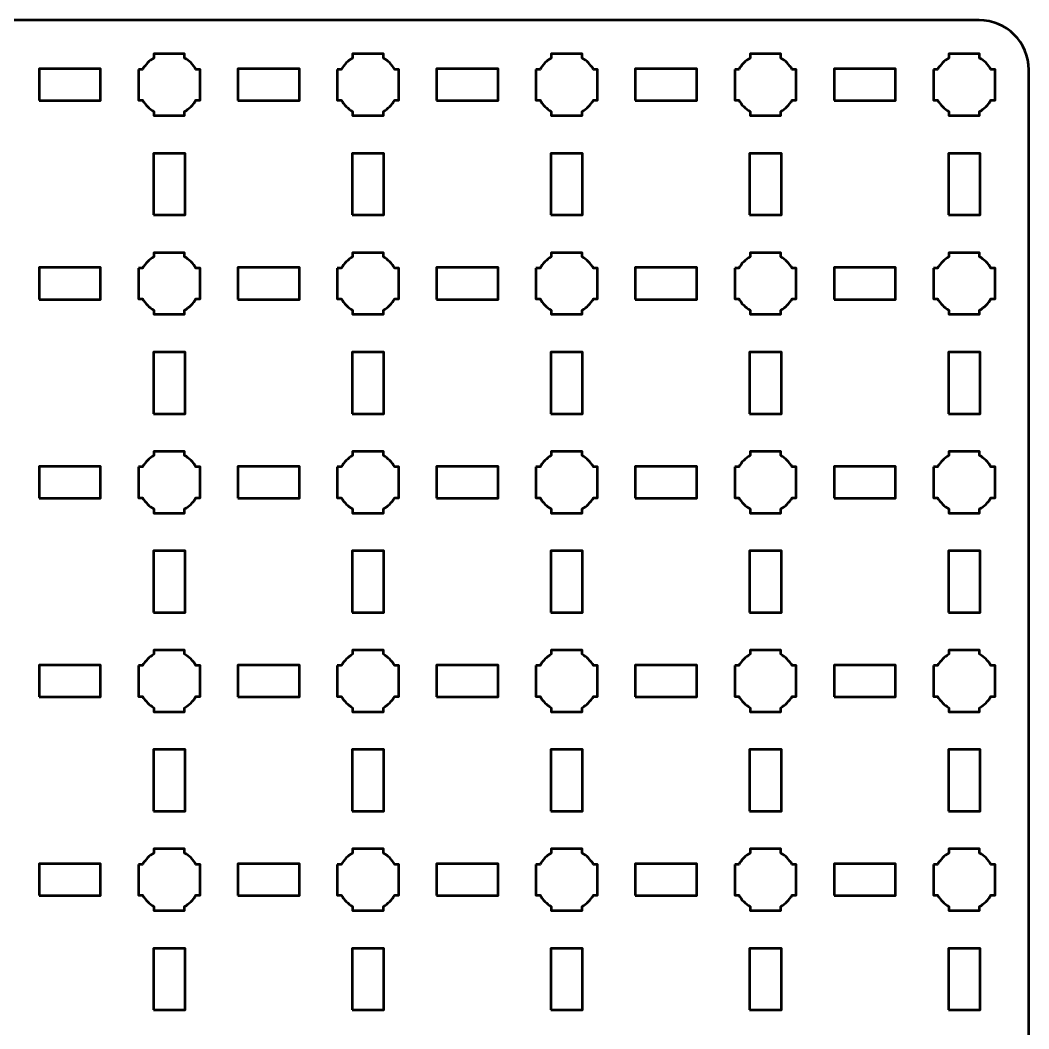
# Model space of a CAD drawing. Header units: centimetres. Extents: x -30.1 to 9.2, y -24.5 to -5.2.
# Drawn here: x -1 to 9.15, y -15.35 to -5.2 of the extents above; entities that cross this region are included whole.
import ezdxf

# ---------------------------------------------------------------- set-up
doc = ezdxf.new("R2010")
doc.units = ezdxf.units.CM
doc.header["$MEASUREMENT"] = 0
doc.layers.add('Layer 1', color=7, linetype='Continuous')

msp = doc.modelspace()

# ---------------------------------------------------------------- linework, layer by layer
at = {"layer": 'Layer 1', "color": 250, "lineweight": 53}
for points in [[(-0.81, -6.01), (-0.19, -6.01), (-0.19, -5.69), (-0.81, -5.69), (-0.81, -6.01)], [(1.19, -6.01), (1.81, -6.01), (1.81, -5.69), (1.19, -5.69), (1.19, -6.01)], [(3.19, -6.01), (3.81, -6.01), (3.81, -5.69), (3.19, -5.69), (3.19, -6.01)], [(5.19, -6.01), (5.81, -6.01), (5.81, -5.69), (5.19, -5.69), (5.19, -6.01)], [(7.19, -6.01), (7.81, -6.01), (7.81, -5.69), (7.19, -5.69), (7.19, -6.01)], [(0.34, -7.16), (0.66, -7.16), (0.66, -6.54), (0.34, -6.54), (0.34, -7.16)], [(2.34, -7.16), (2.66, -7.16), (2.66, -6.54), (2.34, -6.54), (2.34, -7.16)], [(4.34, -7.16), (4.66, -7.16), (4.66, -6.54), (4.34, -6.54), (4.34, -7.16)], [(6.34, -7.16), (6.66, -7.16), (6.66, -6.54), (6.34, -6.54), (6.34, -7.16)], [(8.34, -7.16), (8.66, -7.16), (8.66, -6.54), (8.34, -6.54), (8.34, -7.16)], [(-0.81, -8.01), (-0.19, -8.01), (-0.19, -7.69), (-0.81, -7.69), (-0.81, -8.01)], [(1.19, -8.01), (1.81, -8.01), (1.81, -7.69), (1.19, -7.69), (1.19, -8.01)], [(3.19, -8.01), (3.81, -8.01), (3.81, -7.69), (3.19, -7.69), (3.19, -8.01)], [(5.19, -8.01), (5.81, -8.01), (5.81, -7.69), (5.19, -7.69), (5.19, -8.01)], [(7.19, -8.01), (7.81, -8.01), (7.81, -7.69), (7.19, -7.69), (7.19, -8.01)], [(0.34, -9.16), (0.66, -9.16), (0.66, -8.54), (0.34, -8.54), (0.34, -9.16)], [(2.34, -9.16), (2.66, -9.16), (2.66, -8.54), (2.34, -8.54), (2.34, -9.16)], [(4.34, -9.16), (4.66, -9.16), (4.66, -8.54), (4.34, -8.54), (4.34, -9.16)], [(6.34, -9.16), (6.66, -9.16), (6.66, -8.54), (6.34, -8.54), (6.34, -9.16)], [(8.34, -9.16), (8.66, -9.16), (8.66, -8.54), (8.34, -8.54), (8.34, -9.16)], [(-0.81, -10.01), (-0.19, -10.01), (-0.19, -9.69), (-0.81, -9.69), (-0.81, -10.01)], [(1.19, -10.01), (1.81, -10.01), (1.81, -9.69), (1.19, -9.69), (1.19, -10.01)], [(3.19, -10.01), (3.81, -10.01), (3.81, -9.69), (3.19, -9.69), (3.19, -10.01)], [(5.19, -10.01), (5.81, -10.01), (5.81, -9.69), (5.19, -9.69), (5.19, -10.01)], [(7.19, -10.01), (7.81, -10.01), (7.81, -9.69), (7.19, -9.69), (7.19, -10.01)], [(0.34, -11.16), (0.66, -11.16), (0.66, -10.54), (0.34, -10.54), (0.34, -11.16)], [(2.34, -11.16), (2.66, -11.16), (2.66, -10.54), (2.34, -10.54), (2.34, -11.16)], [(4.34, -11.16), (4.66, -11.16), (4.66, -10.54), (4.34, -10.54), (4.34, -11.16)], [(6.34, -11.16), (6.66, -11.16), (6.66, -10.54), (6.34, -10.54), (6.34, -11.16)], [(8.34, -11.16), (8.66, -11.16), (8.66, -10.54), (8.34, -10.54), (8.34, -11.16)], [(-0.81, -12.01), (-0.19, -12.01), (-0.19, -11.69), (-0.81, -11.69), (-0.81, -12.01)], [(1.19, -12.01), (1.81, -12.01), (1.81, -11.69), (1.19, -11.69), (1.19, -12.01)], [(3.19, -12.01), (3.81, -12.01), (3.81, -11.69), (3.19, -11.69), (3.19, -12.01)], [(5.19, -12.01), (5.81, -12.01), (5.81, -11.69), (5.19, -11.69), (5.19, -12.01)], [(7.19, -12.01), (7.81, -12.01), (7.81, -11.69), (7.19, -11.69), (7.19, -12.01)], [(0.34, -13.16), (0.66, -13.16), (0.66, -12.54), (0.34, -12.54), (0.34, -13.16)], [(2.34, -13.16), (2.66, -13.16), (2.66, -12.54), (2.34, -12.54), (2.34, -13.16)], [(4.34, -13.16), (4.66, -13.16), (4.66, -12.54), (4.34, -12.54), (4.34, -13.16)], [(6.34, -13.16), (6.66, -13.16), (6.66, -12.54), (6.34, -12.54), (6.34, -13.16)], [(8.34, -13.16), (8.66, -13.16), (8.66, -12.54), (8.34, -12.54), (8.34, -13.16)], [(-0.81, -14.01), (-0.19, -14.01), (-0.19, -13.69), (-0.81, -13.69), (-0.81, -14.01)], [(1.19, -14.01), (1.81, -14.01), (1.81, -13.69), (1.19, -13.69), (1.19, -14.01)], [(3.19, -14.01), (3.81, -14.01), (3.81, -13.69), (3.19, -13.69), (3.19, -14.01)], [(5.19, -14.01), (5.81, -14.01), (5.81, -13.69), (5.19, -13.69), (5.19, -14.01)], [(7.19, -14.01), (7.81, -14.01), (7.81, -13.69), (7.19, -13.69), (7.19, -14.01)], [(0.34, -15.16), (0.66, -15.16), (0.66, -14.54), (0.34, -14.54), (0.34, -15.16)], [(2.34, -15.16), (2.66, -15.16), (2.66, -14.54), (2.34, -14.54), (2.34, -15.16)], [(4.34, -15.16), (4.66, -15.16), (4.66, -14.54), (4.34, -14.54), (4.34, -15.16)], [(6.34, -15.16), (6.66, -15.16), (6.66, -14.54), (6.34, -14.54), (6.34, -15.16)], [(8.34, -15.16), (8.66, -15.16), (8.66, -14.54), (8.34, -14.54), (8.34, -15.16)]]:
    msp.add_lwpolyline(points, close=True, dxfattribs=at)
msp.add_open_spline([(-30.15, -24), (-30.15, -24), (-30.15, -5.7), (-30.15, -5.7), (-30.15, -5.7), (-30.15, -5.42391), (-29.92609, -5.2), (-29.65, -5.2), (-29.65, -5.2), (-29.65, -5.2), (8.65, -5.2), (8.65, -5.2), (8.65, -5.2), (8.92609, -5.2), (9.15, -5.42391), (9.15, -5.7), (9.15, -5.7), (9.15, -5.7), (9.15, -24), (9.15, -24), (9.15, -24), (9.15, -24.27609), (8.92609, -24.5), (8.65, -24.5), (8.65, -24.5), (8.65, -24.5), (-29.65, -24.5), (-29.65, -24.5), (-29.65, -24.5), (-29.92609, -24.5), (-30.15, -24.27609), (-30.15, -24)], degree=3, knots=[0, 0, 0, 0, 0.125, 0.125, 0.125, 0.125, 0.25, 0.25, 0.25, 0.25, 0.375, 0.375, 0.375, 0.375, 0.5, 0.5, 0.5, 0.5, 0.625, 0.625, 0.625, 0.625, 0.75, 0.75, 0.75, 0.75, 0.875, 0.875, 0.875, 0.875, 1, 1, 1, 1], dxfattribs=at)
at = {"layer": 'Layer 1', "lineweight": 53}
for points in [[(0.19, -5.695), (0.19, -5.695), (0.23149, -5.695), (0.23149, -5.695), (0.23149, -5.695), (0.25872, -5.64795), (0.29795, -5.60872), (0.345, -5.58149), (0.345, -5.58149), (0.345, -5.58149), (0.345, -5.54), (0.345, -5.54), (0.345, -5.54), (0.345, -5.54), (0.5, -5.54), (0.5, -5.54), (0.5, -5.54), (0.5, -5.54), (0.655, -5.54), (0.655, -5.54), (0.655, -5.54), (0.655, -5.54), (0.655, -5.58149), (0.655, -5.58149), (0.655, -5.58149), (0.70205, -5.60872), (0.74128, -5.64795), (0.76851, -5.695), (0.76851, -5.695), (0.76851, -5.695), (0.81, -5.695), (0.81, -5.695), (0.81, -5.695), (0.81, -5.695), (0.81, -5.85), (0.81, -5.85), (0.81, -5.85), (0.81, -5.85), (0.81, -6.005), (0.81, -6.005), (0.81, -6.005), (0.81, -6.005), (0.76851, -6.005), (0.76851, -6.005), (0.76851, -6.005), (0.74128, -6.05205), (0.70205, -6.09128), (0.655, -6.11851), (0.655, -6.11851), (0.655, -6.11851), (0.655, -6.16), (0.655, -6.16), (0.655, -6.16), (0.655, -6.16), (0.5, -6.16), (0.5, -6.16), (0.5, -6.16), (0.5, -6.16), (0.345, -6.16), (0.345, -6.16), (0.345, -6.16), (0.345, -6.16), (0.345, -6.11851), (0.345, -6.11851), (0.345, -6.11851), (0.29795, -6.09128), (0.25872, -6.05205), (0.23149, -6.005), (0.23149, -6.005), (0.23149, -6.005), (0.19, -6.005), (0.19, -6.005), (0.19, -6.005), (0.19, -6.005), (0.19, -5.85), (0.19, -5.85), (0.19, -5.85), (0.19, -5.85), (0.19, -5.695), (0.19, -5.695)], [(2.19, -5.695), (2.19, -5.695), (2.23149, -5.695), (2.23149, -5.695), (2.23149, -5.695), (2.25872, -5.64795), (2.29795, -5.60872), (2.345, -5.58149), (2.345, -5.58149), (2.345, -5.58149), (2.345, -5.54), (2.345, -5.54), (2.345, -5.54), (2.345, -5.54), (2.5, -5.54), (2.5, -5.54), (2.5, -5.54), (2.5, -5.54), (2.655, -5.54), (2.655, -5.54), (2.655, -5.54), (2.655, -5.54), (2.655, -5.58149), (2.655, -5.58149), (2.655, -5.58149), (2.70205, -5.60872), (2.74128, -5.64795), (2.76851, -5.695), (2.76851, -5.695), (2.76851, -5.695), (2.81, -5.695), (2.81, -5.695), (2.81, -5.695), (2.81, -5.695), (2.81, -5.85), (2.81, -5.85), (2.81, -5.85), (2.81, -5.85), (2.81, -6.005), (2.81, -6.005), (2.81, -6.005), (2.81, -6.005), (2.76851, -6.005), (2.76851, -6.005), (2.76851, -6.005), (2.74128, -6.05205), (2.70205, -6.09128), (2.655, -6.11851), (2.655, -6.11851), (2.655, -6.11851), (2.655, -6.16), (2.655, -6.16), (2.655, -6.16), (2.655, -6.16), (2.5, -6.16), (2.5, -6.16), (2.5, -6.16), (2.5, -6.16), (2.345, -6.16), (2.345, -6.16), (2.345, -6.16), (2.345, -6.16), (2.345, -6.11851), (2.345, -6.11851), (2.345, -6.11851), (2.29795, -6.09128), (2.25872, -6.05205), (2.23149, -6.005), (2.23149, -6.005), (2.23149, -6.005), (2.19, -6.005), (2.19, -6.005), (2.19, -6.005), (2.19, -6.005), (2.19, -5.85), (2.19, -5.85), (2.19, -5.85), (2.19, -5.85), (2.19, -5.695), (2.19, -5.695)], [(4.19, -5.695), (4.19, -5.695), (4.23149, -5.695), (4.23149, -5.695), (4.23149, -5.695), (4.25872, -5.64795), (4.29795, -5.60872), (4.345, -5.58149), (4.345, -5.58149), (4.345, -5.58149), (4.345, -5.54), (4.345, -5.54), (4.345, -5.54), (4.345, -5.54), (4.5, -5.54), (4.5, -5.54), (4.5, -5.54), (4.5, -5.54), (4.655, -5.54), (4.655, -5.54), (4.655, -5.54), (4.655, -5.54), (4.655, -5.58149), (4.655, -5.58149), (4.655, -5.58149), (4.70205, -5.60872), (4.74128, -5.64795), (4.76851, -5.695), (4.76851, -5.695), (4.76851, -5.695), (4.81, -5.695), (4.81, -5.695), (4.81, -5.695), (4.81, -5.695), (4.81, -5.85), (4.81, -5.85), (4.81, -5.85), (4.81, -5.85), (4.81, -6.005), (4.81, -6.005), (4.81, -6.005), (4.81, -6.005), (4.76851, -6.005), (4.76851, -6.005), (4.76851, -6.005), (4.74128, -6.05205), (4.70205, -6.09128), (4.655, -6.11851), (4.655, -6.11851), (4.655, -6.11851), (4.655, -6.16), (4.655, -6.16), (4.655, -6.16), (4.655, -6.16), (4.5, -6.16), (4.5, -6.16), (4.5, -6.16), (4.5, -6.16), (4.345, -6.16), (4.345, -6.16), (4.345, -6.16), (4.345, -6.16), (4.345, -6.11851), (4.345, -6.11851), (4.345, -6.11851), (4.29795, -6.09128), (4.25872, -6.05205), (4.23149, -6.005), (4.23149, -6.005), (4.23149, -6.005), (4.19, -6.005), (4.19, -6.005), (4.19, -6.005), (4.19, -6.005), (4.19, -5.85), (4.19, -5.85), (4.19, -5.85), (4.19, -5.85), (4.19, -5.695), (4.19, -5.695)], [(6.19, -5.695), (6.19, -5.695), (6.23149, -5.695), (6.23149, -5.695), (6.23149, -5.695), (6.25872, -5.64795), (6.29795, -5.60872), (6.345, -5.58149), (6.345, -5.58149), (6.345, -5.58149), (6.345, -5.54), (6.345, -5.54), (6.345, -5.54), (6.345, -5.54), (6.5, -5.54), (6.5, -5.54), (6.5, -5.54), (6.5, -5.54), (6.655, -5.54), (6.655, -5.54), (6.655, -5.54), (6.655, -5.54), (6.655, -5.58149), (6.655, -5.58149), (6.655, -5.58149), (6.70205, -5.60872), (6.74128, -5.64795), (6.76851, -5.695), (6.76851, -5.695), (6.76851, -5.695), (6.81, -5.695), (6.81, -5.695), (6.81, -5.695), (6.81, -5.695), (6.81, -5.85), (6.81, -5.85), (6.81, -5.85), (6.81, -5.85), (6.81, -6.005), (6.81, -6.005), (6.81, -6.005), (6.81, -6.005), (6.76851, -6.005), (6.76851, -6.005), (6.76851, -6.005), (6.74128, -6.05205), (6.70205, -6.09128), (6.655, -6.11851), (6.655, -6.11851), (6.655, -6.11851), (6.655, -6.16), (6.655, -6.16), (6.655, -6.16), (6.655, -6.16), (6.5, -6.16), (6.5, -6.16), (6.5, -6.16), (6.5, -6.16), (6.345, -6.16), (6.345, -6.16), (6.345, -6.16), (6.345, -6.16), (6.345, -6.11851), (6.345, -6.11851), (6.345, -6.11851), (6.29795, -6.09128), (6.25872, -6.05205), (6.23149, -6.005), (6.23149, -6.005), (6.23149, -6.005), (6.19, -6.005), (6.19, -6.005), (6.19, -6.005), (6.19, -6.005), (6.19, -5.85), (6.19, -5.85), (6.19, -5.85), (6.19, -5.85), (6.19, -5.695), (6.19, -5.695)], [(8.19, -5.695), (8.19, -5.695), (8.23149, -5.695), (8.23149, -5.695), (8.23149, -5.695), (8.25872, -5.64795), (8.29795, -5.60872), (8.345, -5.58149), (8.345, -5.58149), (8.345, -5.58149), (8.345, -5.54), (8.345, -5.54), (8.345, -5.54), (8.345, -5.54), (8.5, -5.54), (8.5, -5.54), (8.5, -5.54), (8.5, -5.54), (8.655, -5.54), (8.655, -5.54), (8.655, -5.54), (8.655, -5.54), (8.655, -5.58149), (8.655, -5.58149), (8.655, -5.58149), (8.70205, -5.60872), (8.74128, -5.64795), (8.76851, -5.695), (8.76851, -5.695), (8.76851, -5.695), (8.81, -5.695), (8.81, -5.695), (8.81, -5.695), (8.81, -5.695), (8.81, -5.85), (8.81, -5.85), (8.81, -5.85), (8.81, -5.85), (8.81, -6.005), (8.81, -6.005), (8.81, -6.005), (8.81, -6.005), (8.76851, -6.005), (8.76851, -6.005), (8.76851, -6.005), (8.74128, -6.05205), (8.70205, -6.09128), (8.655, -6.11851), (8.655, -6.11851), (8.655, -6.11851), (8.655, -6.16), (8.655, -6.16), (8.655, -6.16), (8.655, -6.16), (8.5, -6.16), (8.5, -6.16), (8.5, -6.16), (8.5, -6.16), (8.345, -6.16), (8.345, -6.16), (8.345, -6.16), (8.345, -6.16), (8.345, -6.11851), (8.345, -6.11851), (8.345, -6.11851), (8.29795, -6.09128), (8.25872, -6.05205), (8.23149, -6.005), (8.23149, -6.005), (8.23149, -6.005), (8.19, -6.005), (8.19, -6.005), (8.19, -6.005), (8.19, -6.005), (8.19, -5.85), (8.19, -5.85), (8.19, -5.85), (8.19, -5.85), (8.19, -5.695), (8.19, -5.695)], [(0.19, -7.695), (0.19, -7.695), (0.23149, -7.695), (0.23149, -7.695), (0.23149, -7.695), (0.25872, -7.64795), (0.29795, -7.60872), (0.345, -7.58149), (0.345, -7.58149), (0.345, -7.58149), (0.345, -7.54), (0.345, -7.54), (0.345, -7.54), (0.345, -7.54), (0.5, -7.54), (0.5, -7.54), (0.5, -7.54), (0.5, -7.54), (0.655, -7.54), (0.655, -7.54), (0.655, -7.54), (0.655, -7.54), (0.655, -7.58149), (0.655, -7.58149), (0.655, -7.58149), (0.70205, -7.60872), (0.74128, -7.64795), (0.76851, -7.695), (0.76851, -7.695), (0.76851, -7.695), (0.81, -7.695), (0.81, -7.695), (0.81, -7.695), (0.81, -7.695), (0.81, -7.85), (0.81, -7.85), (0.81, -7.85), (0.81, -7.85), (0.81, -8.005), (0.81, -8.005), (0.81, -8.005), (0.81, -8.005), (0.76851, -8.005), (0.76851, -8.005), (0.76851, -8.005), (0.74128, -8.05205), (0.70205, -8.09128), (0.655, -8.11851), (0.655, -8.11851), (0.655, -8.11851), (0.655, -8.16), (0.655, -8.16), (0.655, -8.16), (0.655, -8.16), (0.5, -8.16), (0.5, -8.16), (0.5, -8.16), (0.5, -8.16), (0.345, -8.16), (0.345, -8.16), (0.345, -8.16), (0.345, -8.16), (0.345, -8.11851), (0.345, -8.11851), (0.345, -8.11851), (0.29795, -8.09128), (0.25872, -8.05205), (0.23149, -8.005), (0.23149, -8.005), (0.23149, -8.005), (0.19, -8.005), (0.19, -8.005), (0.19, -8.005), (0.19, -8.005), (0.19, -7.85), (0.19, -7.85), (0.19, -7.85), (0.19, -7.85), (0.19, -7.695), (0.19, -7.695)], [(2.19, -7.695), (2.19, -7.695), (2.23149, -7.695), (2.23149, -7.695), (2.23149, -7.695), (2.25872, -7.64795), (2.29795, -7.60872), (2.345, -7.58149), (2.345, -7.58149), (2.345, -7.58149), (2.345, -7.54), (2.345, -7.54), (2.345, -7.54), (2.345, -7.54), (2.5, -7.54), (2.5, -7.54), (2.5, -7.54), (2.5, -7.54), (2.655, -7.54), (2.655, -7.54), (2.655, -7.54), (2.655, -7.54), (2.655, -7.58149), (2.655, -7.58149), (2.655, -7.58149), (2.70205, -7.60872), (2.74128, -7.64795), (2.76851, -7.695), (2.76851, -7.695), (2.76851, -7.695), (2.81, -7.695), (2.81, -7.695), (2.81, -7.695), (2.81, -7.695), (2.81, -7.85), (2.81, -7.85), (2.81, -7.85), (2.81, -7.85), (2.81, -8.005), (2.81, -8.005), (2.81, -8.005), (2.81, -8.005), (2.76851, -8.005), (2.76851, -8.005), (2.76851, -8.005), (2.74128, -8.05205), (2.70205, -8.09128), (2.655, -8.11851), (2.655, -8.11851), (2.655, -8.11851), (2.655, -8.16), (2.655, -8.16), (2.655, -8.16), (2.655, -8.16), (2.5, -8.16), (2.5, -8.16), (2.5, -8.16), (2.5, -8.16), (2.345, -8.16), (2.345, -8.16), (2.345, -8.16), (2.345, -8.16), (2.345, -8.11851), (2.345, -8.11851), (2.345, -8.11851), (2.29795, -8.09128), (2.25872, -8.05205), (2.23149, -8.005), (2.23149, -8.005), (2.23149, -8.005), (2.19, -8.005), (2.19, -8.005), (2.19, -8.005), (2.19, -8.005), (2.19, -7.85), (2.19, -7.85), (2.19, -7.85), (2.19, -7.85), (2.19, -7.695), (2.19, -7.695)], [(4.19, -7.695), (4.19, -7.695), (4.23149, -7.695), (4.23149, -7.695), (4.23149, -7.695), (4.25872, -7.64795), (4.29795, -7.60872), (4.345, -7.58149), (4.345, -7.58149), (4.345, -7.58149), (4.345, -7.54), (4.345, -7.54), (4.345, -7.54), (4.345, -7.54), (4.5, -7.54), (4.5, -7.54), (4.5, -7.54), (4.5, -7.54), (4.655, -7.54), (4.655, -7.54), (4.655, -7.54), (4.655, -7.54), (4.655, -7.58149), (4.655, -7.58149), (4.655, -7.58149), (4.70205, -7.60872), (4.74128, -7.64795), (4.76851, -7.695), (4.76851, -7.695), (4.76851, -7.695), (4.81, -7.695), (4.81, -7.695), (4.81, -7.695), (4.81, -7.695), (4.81, -7.85), (4.81, -7.85), (4.81, -7.85), (4.81, -7.85), (4.81, -8.005), (4.81, -8.005), (4.81, -8.005), (4.81, -8.005), (4.76851, -8.005), (4.76851, -8.005), (4.76851, -8.005), (4.74128, -8.05205), (4.70205, -8.09128), (4.655, -8.11851), (4.655, -8.11851), (4.655, -8.11851), (4.655, -8.16), (4.655, -8.16), (4.655, -8.16), (4.655, -8.16), (4.5, -8.16), (4.5, -8.16), (4.5, -8.16), (4.5, -8.16), (4.345, -8.16), (4.345, -8.16), (4.345, -8.16), (4.345, -8.16), (4.345, -8.11851), (4.345, -8.11851), (4.345, -8.11851), (4.29795, -8.09128), (4.25872, -8.05205), (4.23149, -8.005), (4.23149, -8.005), (4.23149, -8.005), (4.19, -8.005), (4.19, -8.005), (4.19, -8.005), (4.19, -8.005), (4.19, -7.85), (4.19, -7.85), (4.19, -7.85), (4.19, -7.85), (4.19, -7.695), (4.19, -7.695)], [(6.19, -7.695), (6.19, -7.695), (6.23149, -7.695), (6.23149, -7.695), (6.23149, -7.695), (6.25872, -7.64795), (6.29795, -7.60872), (6.345, -7.58149), (6.345, -7.58149), (6.345, -7.58149), (6.345, -7.54), (6.345, -7.54), (6.345, -7.54), (6.345, -7.54), (6.5, -7.54), (6.5, -7.54), (6.5, -7.54), (6.5, -7.54), (6.655, -7.54), (6.655, -7.54), (6.655, -7.54), (6.655, -7.54), (6.655, -7.58149), (6.655, -7.58149), (6.655, -7.58149), (6.70205, -7.60872), (6.74128, -7.64795), (6.76851, -7.695), (6.76851, -7.695), (6.76851, -7.695), (6.81, -7.695), (6.81, -7.695), (6.81, -7.695), (6.81, -7.695), (6.81, -7.85), (6.81, -7.85), (6.81, -7.85), (6.81, -7.85), (6.81, -8.005), (6.81, -8.005), (6.81, -8.005), (6.81, -8.005), (6.76851, -8.005), (6.76851, -8.005), (6.76851, -8.005), (6.74128, -8.05205), (6.70205, -8.09128), (6.655, -8.11851), (6.655, -8.11851), (6.655, -8.11851), (6.655, -8.16), (6.655, -8.16), (6.655, -8.16), (6.655, -8.16), (6.5, -8.16), (6.5, -8.16), (6.5, -8.16), (6.5, -8.16), (6.345, -8.16), (6.345, -8.16), (6.345, -8.16), (6.345, -8.16), (6.345, -8.11851), (6.345, -8.11851), (6.345, -8.11851), (6.29795, -8.09128), (6.25872, -8.05205), (6.23149, -8.005), (6.23149, -8.005), (6.23149, -8.005), (6.19, -8.005), (6.19, -8.005), (6.19, -8.005), (6.19, -8.005), (6.19, -7.85), (6.19, -7.85), (6.19, -7.85), (6.19, -7.85), (6.19, -7.695), (6.19, -7.695)], [(8.19, -7.695), (8.19, -7.695), (8.23149, -7.695), (8.23149, -7.695), (8.23149, -7.695), (8.25872, -7.64795), (8.29795, -7.60872), (8.345, -7.58149), (8.345, -7.58149), (8.345, -7.58149), (8.345, -7.54), (8.345, -7.54), (8.345, -7.54), (8.345, -7.54), (8.5, -7.54), (8.5, -7.54), (8.5, -7.54), (8.5, -7.54), (8.655, -7.54), (8.655, -7.54), (8.655, -7.54), (8.655, -7.54), (8.655, -7.58149), (8.655, -7.58149), (8.655, -7.58149), (8.70205, -7.60872), (8.74128, -7.64795), (8.76851, -7.695), (8.76851, -7.695), (8.76851, -7.695), (8.81, -7.695), (8.81, -7.695), (8.81, -7.695), (8.81, -7.695), (8.81, -7.85), (8.81, -7.85), (8.81, -7.85), (8.81, -7.85), (8.81, -8.005), (8.81, -8.005), (8.81, -8.005), (8.81, -8.005), (8.76851, -8.005), (8.76851, -8.005), (8.76851, -8.005), (8.74128, -8.05205), (8.70205, -8.09128), (8.655, -8.11851), (8.655, -8.11851), (8.655, -8.11851), (8.655, -8.16), (8.655, -8.16), (8.655, -8.16), (8.655, -8.16), (8.5, -8.16), (8.5, -8.16), (8.5, -8.16), (8.5, -8.16), (8.345, -8.16), (8.345, -8.16), (8.345, -8.16), (8.345, -8.16), (8.345, -8.11851), (8.345, -8.11851), (8.345, -8.11851), (8.29795, -8.09128), (8.25872, -8.05205), (8.23149, -8.005), (8.23149, -8.005), (8.23149, -8.005), (8.19, -8.005), (8.19, -8.005), (8.19, -8.005), (8.19, -8.005), (8.19, -7.85), (8.19, -7.85), (8.19, -7.85), (8.19, -7.85), (8.19, -7.695), (8.19, -7.695)], [(0.19, -9.695), (0.19, -9.695), (0.23149, -9.695), (0.23149, -9.695), (0.23149, -9.695), (0.25872, -9.64795), (0.29795, -9.60872), (0.345, -9.58149), (0.345, -9.58149), (0.345, -9.58149), (0.345, -9.54), (0.345, -9.54), (0.345, -9.54), (0.345, -9.54), (0.5, -9.54), (0.5, -9.54), (0.5, -9.54), (0.5, -9.54), (0.655, -9.54), (0.655, -9.54), (0.655, -9.54), (0.655, -9.54), (0.655, -9.58149), (0.655, -9.58149), (0.655, -9.58149), (0.70205, -9.60872), (0.74128, -9.64795), (0.76851, -9.695), (0.76851, -9.695), (0.76851, -9.695), (0.81, -9.695), (0.81, -9.695), (0.81, -9.695), (0.81, -9.695), (0.81, -9.85), (0.81, -9.85), (0.81, -9.85), (0.81, -9.85), (0.81, -10.005), (0.81, -10.005), (0.81, -10.005), (0.81, -10.005), (0.76851, -10.005), (0.76851, -10.005), (0.76851, -10.005), (0.74128, -10.05205), (0.70205, -10.09128), (0.655, -10.11851), (0.655, -10.11851), (0.655, -10.11851), (0.655, -10.16), (0.655, -10.16), (0.655, -10.16), (0.655, -10.16), (0.5, -10.16), (0.5, -10.16), (0.5, -10.16), (0.5, -10.16), (0.345, -10.16), (0.345, -10.16), (0.345, -10.16), (0.345, -10.16), (0.345, -10.11851), (0.345, -10.11851), (0.345, -10.11851), (0.29795, -10.09128), (0.25872, -10.05205), (0.23149, -10.005), (0.23149, -10.005), (0.23149, -10.005), (0.19, -10.005), (0.19, -10.005), (0.19, -10.005), (0.19, -10.005), (0.19, -9.85), (0.19, -9.85), (0.19, -9.85), (0.19, -9.85), (0.19, -9.695), (0.19, -9.695)], [(2.19, -9.695), (2.19, -9.695), (2.23149, -9.695), (2.23149, -9.695), (2.23149, -9.695), (2.25872, -9.64795), (2.29795, -9.60872), (2.345, -9.58149), (2.345, -9.58149), (2.345, -9.58149), (2.345, -9.54), (2.345, -9.54), (2.345, -9.54), (2.345, -9.54), (2.5, -9.54), (2.5, -9.54), (2.5, -9.54), (2.5, -9.54), (2.655, -9.54), (2.655, -9.54), (2.655, -9.54), (2.655, -9.54), (2.655, -9.58149), (2.655, -9.58149), (2.655, -9.58149), (2.70205, -9.60872), (2.74128, -9.64795), (2.76851, -9.695), (2.76851, -9.695), (2.76851, -9.695), (2.81, -9.695), (2.81, -9.695), (2.81, -9.695), (2.81, -9.695), (2.81, -9.85), (2.81, -9.85), (2.81, -9.85), (2.81, -9.85), (2.81, -10.005), (2.81, -10.005), (2.81, -10.005), (2.81, -10.005), (2.76851, -10.005), (2.76851, -10.005), (2.76851, -10.005), (2.74128, -10.05205), (2.70205, -10.09128), (2.655, -10.11851), (2.655, -10.11851), (2.655, -10.11851), (2.655, -10.16), (2.655, -10.16), (2.655, -10.16), (2.655, -10.16), (2.5, -10.16), (2.5, -10.16), (2.5, -10.16), (2.5, -10.16), (2.345, -10.16), (2.345, -10.16), (2.345, -10.16), (2.345, -10.16), (2.345, -10.11851), (2.345, -10.11851), (2.345, -10.11851), (2.29795, -10.09128), (2.25872, -10.05205), (2.23149, -10.005), (2.23149, -10.005), (2.23149, -10.005), (2.19, -10.005), (2.19, -10.005), (2.19, -10.005), (2.19, -10.005), (2.19, -9.85), (2.19, -9.85), (2.19, -9.85), (2.19, -9.85), (2.19, -9.695), (2.19, -9.695)], [(4.19, -9.695), (4.19, -9.695), (4.23149, -9.695), (4.23149, -9.695), (4.23149, -9.695), (4.25872, -9.64795), (4.29795, -9.60872), (4.345, -9.58149), (4.345, -9.58149), (4.345, -9.58149), (4.345, -9.54), (4.345, -9.54), (4.345, -9.54), (4.345, -9.54), (4.5, -9.54), (4.5, -9.54), (4.5, -9.54), (4.5, -9.54), (4.655, -9.54), (4.655, -9.54), (4.655, -9.54), (4.655, -9.54), (4.655, -9.58149), (4.655, -9.58149), (4.655, -9.58149), (4.70205, -9.60872), (4.74128, -9.64795), (4.76851, -9.695), (4.76851, -9.695), (4.76851, -9.695), (4.81, -9.695), (4.81, -9.695), (4.81, -9.695), (4.81, -9.695), (4.81, -9.85), (4.81, -9.85), (4.81, -9.85), (4.81, -9.85), (4.81, -10.005), (4.81, -10.005), (4.81, -10.005), (4.81, -10.005), (4.76851, -10.005), (4.76851, -10.005), (4.76851, -10.005), (4.74128, -10.05205), (4.70205, -10.09128), (4.655, -10.11851), (4.655, -10.11851), (4.655, -10.11851), (4.655, -10.16), (4.655, -10.16), (4.655, -10.16), (4.655, -10.16), (4.5, -10.16), (4.5, -10.16), (4.5, -10.16), (4.5, -10.16), (4.345, -10.16), (4.345, -10.16), (4.345, -10.16), (4.345, -10.16), (4.345, -10.11851), (4.345, -10.11851), (4.345, -10.11851), (4.29795, -10.09128), (4.25872, -10.05205), (4.23149, -10.005), (4.23149, -10.005), (4.23149, -10.005), (4.19, -10.005), (4.19, -10.005), (4.19, -10.005), (4.19, -10.005), (4.19, -9.85), (4.19, -9.85), (4.19, -9.85), (4.19, -9.85), (4.19, -9.695), (4.19, -9.695)], [(6.19, -9.695), (6.19, -9.695), (6.23149, -9.695), (6.23149, -9.695), (6.23149, -9.695), (6.25872, -9.64795), (6.29795, -9.60872), (6.345, -9.58149), (6.345, -9.58149), (6.345, -9.58149), (6.345, -9.54), (6.345, -9.54), (6.345, -9.54), (6.345, -9.54), (6.5, -9.54), (6.5, -9.54), (6.5, -9.54), (6.5, -9.54), (6.655, -9.54), (6.655, -9.54), (6.655, -9.54), (6.655, -9.54), (6.655, -9.58149), (6.655, -9.58149), (6.655, -9.58149), (6.70205, -9.60872), (6.74128, -9.64795), (6.76851, -9.695), (6.76851, -9.695), (6.76851, -9.695), (6.81, -9.695), (6.81, -9.695), (6.81, -9.695), (6.81, -9.695), (6.81, -9.85), (6.81, -9.85), (6.81, -9.85), (6.81, -9.85), (6.81, -10.005), (6.81, -10.005), (6.81, -10.005), (6.81, -10.005), (6.76851, -10.005), (6.76851, -10.005), (6.76851, -10.005), (6.74128, -10.05205), (6.70205, -10.09128), (6.655, -10.11851), (6.655, -10.11851), (6.655, -10.11851), (6.655, -10.16), (6.655, -10.16), (6.655, -10.16), (6.655, -10.16), (6.5, -10.16), (6.5, -10.16), (6.5, -10.16), (6.5, -10.16), (6.345, -10.16), (6.345, -10.16), (6.345, -10.16), (6.345, -10.16), (6.345, -10.11851), (6.345, -10.11851), (6.345, -10.11851), (6.29795, -10.09128), (6.25872, -10.05205), (6.23149, -10.005), (6.23149, -10.005), (6.23149, -10.005), (6.19, -10.005), (6.19, -10.005), (6.19, -10.005), (6.19, -10.005), (6.19, -9.85), (6.19, -9.85), (6.19, -9.85), (6.19, -9.85), (6.19, -9.695), (6.19, -9.695)], [(8.19, -9.695), (8.19, -9.695), (8.23149, -9.695), (8.23149, -9.695), (8.23149, -9.695), (8.25872, -9.64795), (8.29795, -9.60872), (8.345, -9.58149), (8.345, -9.58149), (8.345, -9.58149), (8.345, -9.54), (8.345, -9.54), (8.345, -9.54), (8.345, -9.54), (8.5, -9.54), (8.5, -9.54), (8.5, -9.54), (8.5, -9.54), (8.655, -9.54), (8.655, -9.54), (8.655, -9.54), (8.655, -9.54), (8.655, -9.58149), (8.655, -9.58149), (8.655, -9.58149), (8.70205, -9.60872), (8.74128, -9.64795), (8.76851, -9.695), (8.76851, -9.695), (8.76851, -9.695), (8.81, -9.695), (8.81, -9.695), (8.81, -9.695), (8.81, -9.695), (8.81, -9.85), (8.81, -9.85), (8.81, -9.85), (8.81, -9.85), (8.81, -10.005), (8.81, -10.005), (8.81, -10.005), (8.81, -10.005), (8.76851, -10.005), (8.76851, -10.005), (8.76851, -10.005), (8.74128, -10.05205), (8.70205, -10.09128), (8.655, -10.11851), (8.655, -10.11851), (8.655, -10.11851), (8.655, -10.16), (8.655, -10.16), (8.655, -10.16), (8.655, -10.16), (8.5, -10.16), (8.5, -10.16), (8.5, -10.16), (8.5, -10.16), (8.345, -10.16), (8.345, -10.16), (8.345, -10.16), (8.345, -10.16), (8.345, -10.11851), (8.345, -10.11851), (8.345, -10.11851), (8.29795, -10.09128), (8.25872, -10.05205), (8.23149, -10.005), (8.23149, -10.005), (8.23149, -10.005), (8.19, -10.005), (8.19, -10.005), (8.19, -10.005), (8.19, -10.005), (8.19, -9.85), (8.19, -9.85), (8.19, -9.85), (8.19, -9.85), (8.19, -9.695), (8.19, -9.695)], [(0.19, -11.695), (0.19, -11.695), (0.23149, -11.695), (0.23149, -11.695), (0.23149, -11.695), (0.25872, -11.64795), (0.29795, -11.60872), (0.345, -11.58149), (0.345, -11.58149), (0.345, -11.58149), (0.345, -11.54), (0.345, -11.54), (0.345, -11.54), (0.345, -11.54), (0.5, -11.54), (0.5, -11.54), (0.5, -11.54), (0.5, -11.54), (0.655, -11.54), (0.655, -11.54), (0.655, -11.54), (0.655, -11.54), (0.655, -11.58149), (0.655, -11.58149), (0.655, -11.58149), (0.70205, -11.60872), (0.74128, -11.64795), (0.76851, -11.695), (0.76851, -11.695), (0.76851, -11.695), (0.81, -11.695), (0.81, -11.695), (0.81, -11.695), (0.81, -11.695), (0.81, -11.85), (0.81, -11.85), (0.81, -11.85), (0.81, -11.85), (0.81, -12.005), (0.81, -12.005), (0.81, -12.005), (0.81, -12.005), (0.76851, -12.005), (0.76851, -12.005), (0.76851, -12.005), (0.74128, -12.05205), (0.70205, -12.09128), (0.655, -12.11851), (0.655, -12.11851), (0.655, -12.11851), (0.655, -12.16), (0.655, -12.16), (0.655, -12.16), (0.655, -12.16), (0.5, -12.16), (0.5, -12.16), (0.5, -12.16), (0.5, -12.16), (0.345, -12.16), (0.345, -12.16), (0.345, -12.16), (0.345, -12.16), (0.345, -12.11851), (0.345, -12.11851), (0.345, -12.11851), (0.29795, -12.09128), (0.25872, -12.05205), (0.23149, -12.005), (0.23149, -12.005), (0.23149, -12.005), (0.19, -12.005), (0.19, -12.005), (0.19, -12.005), (0.19, -12.005), (0.19, -11.85), (0.19, -11.85), (0.19, -11.85), (0.19, -11.85), (0.19, -11.695), (0.19, -11.695)], [(2.19, -11.695), (2.19, -11.695), (2.23149, -11.695), (2.23149, -11.695), (2.23149, -11.695), (2.25872, -11.64795), (2.29795, -11.60872), (2.345, -11.58149), (2.345, -11.58149), (2.345, -11.58149), (2.345, -11.54), (2.345, -11.54), (2.345, -11.54), (2.345, -11.54), (2.5, -11.54), (2.5, -11.54), (2.5, -11.54), (2.5, -11.54), (2.655, -11.54), (2.655, -11.54), (2.655, -11.54), (2.655, -11.54), (2.655, -11.58149), (2.655, -11.58149), (2.655, -11.58149), (2.70205, -11.60872), (2.74128, -11.64795), (2.76851, -11.695), (2.76851, -11.695), (2.76851, -11.695), (2.81, -11.695), (2.81, -11.695), (2.81, -11.695), (2.81, -11.695), (2.81, -11.85), (2.81, -11.85), (2.81, -11.85), (2.81, -11.85), (2.81, -12.005), (2.81, -12.005), (2.81, -12.005), (2.81, -12.005), (2.76851, -12.005), (2.76851, -12.005), (2.76851, -12.005), (2.74128, -12.05205), (2.70205, -12.09128), (2.655, -12.11851), (2.655, -12.11851), (2.655, -12.11851), (2.655, -12.16), (2.655, -12.16), (2.655, -12.16), (2.655, -12.16), (2.5, -12.16), (2.5, -12.16), (2.5, -12.16), (2.5, -12.16), (2.345, -12.16), (2.345, -12.16), (2.345, -12.16), (2.345, -12.16), (2.345, -12.11851), (2.345, -12.11851), (2.345, -12.11851), (2.29795, -12.09128), (2.25872, -12.05205), (2.23149, -12.005), (2.23149, -12.005), (2.23149, -12.005), (2.19, -12.005), (2.19, -12.005), (2.19, -12.005), (2.19, -12.005), (2.19, -11.85), (2.19, -11.85), (2.19, -11.85), (2.19, -11.85), (2.19, -11.695), (2.19, -11.695)], [(4.19, -11.695), (4.19, -11.695), (4.23149, -11.695), (4.23149, -11.695), (4.23149, -11.695), (4.25872, -11.64795), (4.29795, -11.60872), (4.345, -11.58149), (4.345, -11.58149), (4.345, -11.58149), (4.345, -11.54), (4.345, -11.54), (4.345, -11.54), (4.345, -11.54), (4.5, -11.54), (4.5, -11.54), (4.5, -11.54), (4.5, -11.54), (4.655, -11.54), (4.655, -11.54), (4.655, -11.54), (4.655, -11.54), (4.655, -11.58149), (4.655, -11.58149), (4.655, -11.58149), (4.70205, -11.60872), (4.74128, -11.64795), (4.76851, -11.695), (4.76851, -11.695), (4.76851, -11.695), (4.81, -11.695), (4.81, -11.695), (4.81, -11.695), (4.81, -11.695), (4.81, -11.85), (4.81, -11.85), (4.81, -11.85), (4.81, -11.85), (4.81, -12.005), (4.81, -12.005), (4.81, -12.005), (4.81, -12.005), (4.76851, -12.005), (4.76851, -12.005), (4.76851, -12.005), (4.74128, -12.05205), (4.70205, -12.09128), (4.655, -12.11851), (4.655, -12.11851), (4.655, -12.11851), (4.655, -12.16), (4.655, -12.16), (4.655, -12.16), (4.655, -12.16), (4.5, -12.16), (4.5, -12.16), (4.5, -12.16), (4.5, -12.16), (4.345, -12.16), (4.345, -12.16), (4.345, -12.16), (4.345, -12.16), (4.345, -12.11851), (4.345, -12.11851), (4.345, -12.11851), (4.29795, -12.09128), (4.25872, -12.05205), (4.23149, -12.005), (4.23149, -12.005), (4.23149, -12.005), (4.19, -12.005), (4.19, -12.005), (4.19, -12.005), (4.19, -12.005), (4.19, -11.85), (4.19, -11.85), (4.19, -11.85), (4.19, -11.85), (4.19, -11.695), (4.19, -11.695)], [(6.19, -11.695), (6.19, -11.695), (6.23149, -11.695), (6.23149, -11.695), (6.23149, -11.695), (6.25872, -11.64795), (6.29795, -11.60872), (6.345, -11.58149), (6.345, -11.58149), (6.345, -11.58149), (6.345, -11.54), (6.345, -11.54), (6.345, -11.54), (6.345, -11.54), (6.5, -11.54), (6.5, -11.54), (6.5, -11.54), (6.5, -11.54), (6.655, -11.54), (6.655, -11.54), (6.655, -11.54), (6.655, -11.54), (6.655, -11.58149), (6.655, -11.58149), (6.655, -11.58149), (6.70205, -11.60872), (6.74128, -11.64795), (6.76851, -11.695), (6.76851, -11.695), (6.76851, -11.695), (6.81, -11.695), (6.81, -11.695), (6.81, -11.695), (6.81, -11.695), (6.81, -11.85), (6.81, -11.85), (6.81, -11.85), (6.81, -11.85), (6.81, -12.005), (6.81, -12.005), (6.81, -12.005), (6.81, -12.005), (6.76851, -12.005), (6.76851, -12.005), (6.76851, -12.005), (6.74128, -12.05205), (6.70205, -12.09128), (6.655, -12.11851), (6.655, -12.11851), (6.655, -12.11851), (6.655, -12.16), (6.655, -12.16), (6.655, -12.16), (6.655, -12.16), (6.5, -12.16), (6.5, -12.16), (6.5, -12.16), (6.5, -12.16), (6.345, -12.16), (6.345, -12.16), (6.345, -12.16), (6.345, -12.16), (6.345, -12.11851), (6.345, -12.11851), (6.345, -12.11851), (6.29795, -12.09128), (6.25872, -12.05205), (6.23149, -12.005), (6.23149, -12.005), (6.23149, -12.005), (6.19, -12.005), (6.19, -12.005), (6.19, -12.005), (6.19, -12.005), (6.19, -11.85), (6.19, -11.85), (6.19, -11.85), (6.19, -11.85), (6.19, -11.695), (6.19, -11.695)], [(8.19, -11.695), (8.19, -11.695), (8.23149, -11.695), (8.23149, -11.695), (8.23149, -11.695), (8.25872, -11.64795), (8.29795, -11.60872), (8.345, -11.58149), (8.345, -11.58149), (8.345, -11.58149), (8.345, -11.54), (8.345, -11.54), (8.345, -11.54), (8.345, -11.54), (8.5, -11.54), (8.5, -11.54), (8.5, -11.54), (8.5, -11.54), (8.655, -11.54), (8.655, -11.54), (8.655, -11.54), (8.655, -11.54), (8.655, -11.58149), (8.655, -11.58149), (8.655, -11.58149), (8.70205, -11.60872), (8.74128, -11.64795), (8.76851, -11.695), (8.76851, -11.695), (8.76851, -11.695), (8.81, -11.695), (8.81, -11.695), (8.81, -11.695), (8.81, -11.695), (8.81, -11.85), (8.81, -11.85), (8.81, -11.85), (8.81, -11.85), (8.81, -12.005), (8.81, -12.005), (8.81, -12.005), (8.81, -12.005), (8.76851, -12.005), (8.76851, -12.005), (8.76851, -12.005), (8.74128, -12.05205), (8.70205, -12.09128), (8.655, -12.11851), (8.655, -12.11851), (8.655, -12.11851), (8.655, -12.16), (8.655, -12.16), (8.655, -12.16), (8.655, -12.16), (8.5, -12.16), (8.5, -12.16), (8.5, -12.16), (8.5, -12.16), (8.345, -12.16), (8.345, -12.16), (8.345, -12.16), (8.345, -12.16), (8.345, -12.11851), (8.345, -12.11851), (8.345, -12.11851), (8.29795, -12.09128), (8.25872, -12.05205), (8.23149, -12.005), (8.23149, -12.005), (8.23149, -12.005), (8.19, -12.005), (8.19, -12.005), (8.19, -12.005), (8.19, -12.005), (8.19, -11.85), (8.19, -11.85), (8.19, -11.85), (8.19, -11.85), (8.19, -11.695), (8.19, -11.695)], [(0.19, -13.695), (0.19, -13.695), (0.23149, -13.695), (0.23149, -13.695), (0.23149, -13.695), (0.25872, -13.64795), (0.29795, -13.60872), (0.345, -13.58149), (0.345, -13.58149), (0.345, -13.58149), (0.345, -13.54), (0.345, -13.54), (0.345, -13.54), (0.345, -13.54), (0.5, -13.54), (0.5, -13.54), (0.5, -13.54), (0.5, -13.54), (0.655, -13.54), (0.655, -13.54), (0.655, -13.54), (0.655, -13.54), (0.655, -13.58149), (0.655, -13.58149), (0.655, -13.58149), (0.70205, -13.60872), (0.74128, -13.64795), (0.76851, -13.695), (0.76851, -13.695), (0.76851, -13.695), (0.81, -13.695), (0.81, -13.695), (0.81, -13.695), (0.81, -13.695), (0.81, -13.85), (0.81, -13.85), (0.81, -13.85), (0.81, -13.85), (0.81, -14.005), (0.81, -14.005), (0.81, -14.005), (0.81, -14.005), (0.76851, -14.005), (0.76851, -14.005), (0.76851, -14.005), (0.74128, -14.05205), (0.70205, -14.09128), (0.655, -14.11851), (0.655, -14.11851), (0.655, -14.11851), (0.655, -14.16), (0.655, -14.16), (0.655, -14.16), (0.655, -14.16), (0.5, -14.16), (0.5, -14.16), (0.5, -14.16), (0.5, -14.16), (0.345, -14.16), (0.345, -14.16), (0.345, -14.16), (0.345, -14.16), (0.345, -14.11851), (0.345, -14.11851), (0.345, -14.11851), (0.29795, -14.09128), (0.25872, -14.05205), (0.23149, -14.005), (0.23149, -14.005), (0.23149, -14.005), (0.19, -14.005), (0.19, -14.005), (0.19, -14.005), (0.19, -14.005), (0.19, -13.85), (0.19, -13.85), (0.19, -13.85), (0.19, -13.85), (0.19, -13.695), (0.19, -13.695)], [(2.19, -13.695), (2.19, -13.695), (2.23149, -13.695), (2.23149, -13.695), (2.23149, -13.695), (2.25872, -13.64795), (2.29795, -13.60872), (2.345, -13.58149), (2.345, -13.58149), (2.345, -13.58149), (2.345, -13.54), (2.345, -13.54), (2.345, -13.54), (2.345, -13.54), (2.5, -13.54), (2.5, -13.54), (2.5, -13.54), (2.5, -13.54), (2.655, -13.54), (2.655, -13.54), (2.655, -13.54), (2.655, -13.54), (2.655, -13.58149), (2.655, -13.58149), (2.655, -13.58149), (2.70205, -13.60872), (2.74128, -13.64795), (2.76851, -13.695), (2.76851, -13.695), (2.76851, -13.695), (2.81, -13.695), (2.81, -13.695), (2.81, -13.695), (2.81, -13.695), (2.81, -13.85), (2.81, -13.85), (2.81, -13.85), (2.81, -13.85), (2.81, -14.005), (2.81, -14.005), (2.81, -14.005), (2.81, -14.005), (2.76851, -14.005), (2.76851, -14.005), (2.76851, -14.005), (2.74128, -14.05205), (2.70205, -14.09128), (2.655, -14.11851), (2.655, -14.11851), (2.655, -14.11851), (2.655, -14.16), (2.655, -14.16), (2.655, -14.16), (2.655, -14.16), (2.5, -14.16), (2.5, -14.16), (2.5, -14.16), (2.5, -14.16), (2.345, -14.16), (2.345, -14.16), (2.345, -14.16), (2.345, -14.16), (2.345, -14.11851), (2.345, -14.11851), (2.345, -14.11851), (2.29795, -14.09128), (2.25872, -14.05205), (2.23149, -14.005), (2.23149, -14.005), (2.23149, -14.005), (2.19, -14.005), (2.19, -14.005), (2.19, -14.005), (2.19, -14.005), (2.19, -13.85), (2.19, -13.85), (2.19, -13.85), (2.19, -13.85), (2.19, -13.695), (2.19, -13.695)], [(4.19, -13.695), (4.19, -13.695), (4.23149, -13.695), (4.23149, -13.695), (4.23149, -13.695), (4.25872, -13.64795), (4.29795, -13.60872), (4.345, -13.58149), (4.345, -13.58149), (4.345, -13.58149), (4.345, -13.54), (4.345, -13.54), (4.345, -13.54), (4.345, -13.54), (4.5, -13.54), (4.5, -13.54), (4.5, -13.54), (4.5, -13.54), (4.655, -13.54), (4.655, -13.54), (4.655, -13.54), (4.655, -13.54), (4.655, -13.58149), (4.655, -13.58149), (4.655, -13.58149), (4.70205, -13.60872), (4.74128, -13.64795), (4.76851, -13.695), (4.76851, -13.695), (4.76851, -13.695), (4.81, -13.695), (4.81, -13.695), (4.81, -13.695), (4.81, -13.695), (4.81, -13.85), (4.81, -13.85), (4.81, -13.85), (4.81, -13.85), (4.81, -14.005), (4.81, -14.005), (4.81, -14.005), (4.81, -14.005), (4.76851, -14.005), (4.76851, -14.005), (4.76851, -14.005), (4.74128, -14.05205), (4.70205, -14.09128), (4.655, -14.11851), (4.655, -14.11851), (4.655, -14.11851), (4.655, -14.16), (4.655, -14.16), (4.655, -14.16), (4.655, -14.16), (4.5, -14.16), (4.5, -14.16), (4.5, -14.16), (4.5, -14.16), (4.345, -14.16), (4.345, -14.16), (4.345, -14.16), (4.345, -14.16), (4.345, -14.11851), (4.345, -14.11851), (4.345, -14.11851), (4.29795, -14.09128), (4.25872, -14.05205), (4.23149, -14.005), (4.23149, -14.005), (4.23149, -14.005), (4.19, -14.005), (4.19, -14.005), (4.19, -14.005), (4.19, -14.005), (4.19, -13.85), (4.19, -13.85), (4.19, -13.85), (4.19, -13.85), (4.19, -13.695), (4.19, -13.695)], [(6.19, -13.695), (6.19, -13.695), (6.23149, -13.695), (6.23149, -13.695), (6.23149, -13.695), (6.25872, -13.64795), (6.29795, -13.60872), (6.345, -13.58149), (6.345, -13.58149), (6.345, -13.58149), (6.345, -13.54), (6.345, -13.54), (6.345, -13.54), (6.345, -13.54), (6.5, -13.54), (6.5, -13.54), (6.5, -13.54), (6.5, -13.54), (6.655, -13.54), (6.655, -13.54), (6.655, -13.54), (6.655, -13.54), (6.655, -13.58149), (6.655, -13.58149), (6.655, -13.58149), (6.70205, -13.60872), (6.74128, -13.64795), (6.76851, -13.695), (6.76851, -13.695), (6.76851, -13.695), (6.81, -13.695), (6.81, -13.695), (6.81, -13.695), (6.81, -13.695), (6.81, -13.85), (6.81, -13.85), (6.81, -13.85), (6.81, -13.85), (6.81, -14.005), (6.81, -14.005), (6.81, -14.005), (6.81, -14.005), (6.76851, -14.005), (6.76851, -14.005), (6.76851, -14.005), (6.74128, -14.05205), (6.70205, -14.09128), (6.655, -14.11851), (6.655, -14.11851), (6.655, -14.11851), (6.655, -14.16), (6.655, -14.16), (6.655, -14.16), (6.655, -14.16), (6.5, -14.16), (6.5, -14.16), (6.5, -14.16), (6.5, -14.16), (6.345, -14.16), (6.345, -14.16), (6.345, -14.16), (6.345, -14.16), (6.345, -14.11851), (6.345, -14.11851), (6.345, -14.11851), (6.29795, -14.09128), (6.25872, -14.05205), (6.23149, -14.005), (6.23149, -14.005), (6.23149, -14.005), (6.19, -14.005), (6.19, -14.005), (6.19, -14.005), (6.19, -14.005), (6.19, -13.85), (6.19, -13.85), (6.19, -13.85), (6.19, -13.85), (6.19, -13.695), (6.19, -13.695)], [(8.19, -13.695), (8.19, -13.695), (8.23149, -13.695), (8.23149, -13.695), (8.23149, -13.695), (8.25872, -13.64795), (8.29795, -13.60872), (8.345, -13.58149), (8.345, -13.58149), (8.345, -13.58149), (8.345, -13.54), (8.345, -13.54), (8.345, -13.54), (8.345, -13.54), (8.5, -13.54), (8.5, -13.54), (8.5, -13.54), (8.5, -13.54), (8.655, -13.54), (8.655, -13.54), (8.655, -13.54), (8.655, -13.54), (8.655, -13.58149), (8.655, -13.58149), (8.655, -13.58149), (8.70205, -13.60872), (8.74128, -13.64795), (8.76851, -13.695), (8.76851, -13.695), (8.76851, -13.695), (8.81, -13.695), (8.81, -13.695), (8.81, -13.695), (8.81, -13.695), (8.81, -13.85), (8.81, -13.85), (8.81, -13.85), (8.81, -13.85), (8.81, -14.005), (8.81, -14.005), (8.81, -14.005), (8.81, -14.005), (8.76851, -14.005), (8.76851, -14.005), (8.76851, -14.005), (8.74128, -14.05205), (8.70205, -14.09128), (8.655, -14.11851), (8.655, -14.11851), (8.655, -14.11851), (8.655, -14.16), (8.655, -14.16), (8.655, -14.16), (8.655, -14.16), (8.5, -14.16), (8.5, -14.16), (8.5, -14.16), (8.5, -14.16), (8.345, -14.16), (8.345, -14.16), (8.345, -14.16), (8.345, -14.16), (8.345, -14.11851), (8.345, -14.11851), (8.345, -14.11851), (8.29795, -14.09128), (8.25872, -14.05205), (8.23149, -14.005), (8.23149, -14.005), (8.23149, -14.005), (8.19, -14.005), (8.19, -14.005), (8.19, -14.005), (8.19, -14.005), (8.19, -13.85), (8.19, -13.85), (8.19, -13.85), (8.19, -13.85), (8.19, -13.695), (8.19, -13.695)]]:
    msp.add_open_spline(points, degree=3, knots=[0, 0, 0, 0, 0.05, 0.05, 0.05, 0.05, 0.1, 0.1, 0.1, 0.1, 0.15, 0.15, 0.15, 0.15, 0.2, 0.2, 0.2, 0.2, 0.25, 0.25, 0.25, 0.25, 0.3, 0.3, 0.3, 0.3, 0.35, 0.35, 0.35, 0.35, 0.4, 0.4, 0.4, 0.4, 0.45, 0.45, 0.45, 0.45, 0.5, 0.5, 0.5, 0.5, 0.55, 0.55, 0.55, 0.55, 0.6, 0.6, 0.6, 0.6, 0.65, 0.65, 0.65, 0.65, 0.7, 0.7, 0.7, 0.7, 0.75, 0.75, 0.75, 0.75, 0.8, 0.8, 0.8, 0.8, 0.85, 0.85, 0.85, 0.85, 0.9, 0.9, 0.9, 0.9, 0.95, 0.95, 0.95, 0.95, 1, 1, 1, 1], dxfattribs=at)

doc.saveas('drawing.dxf')
